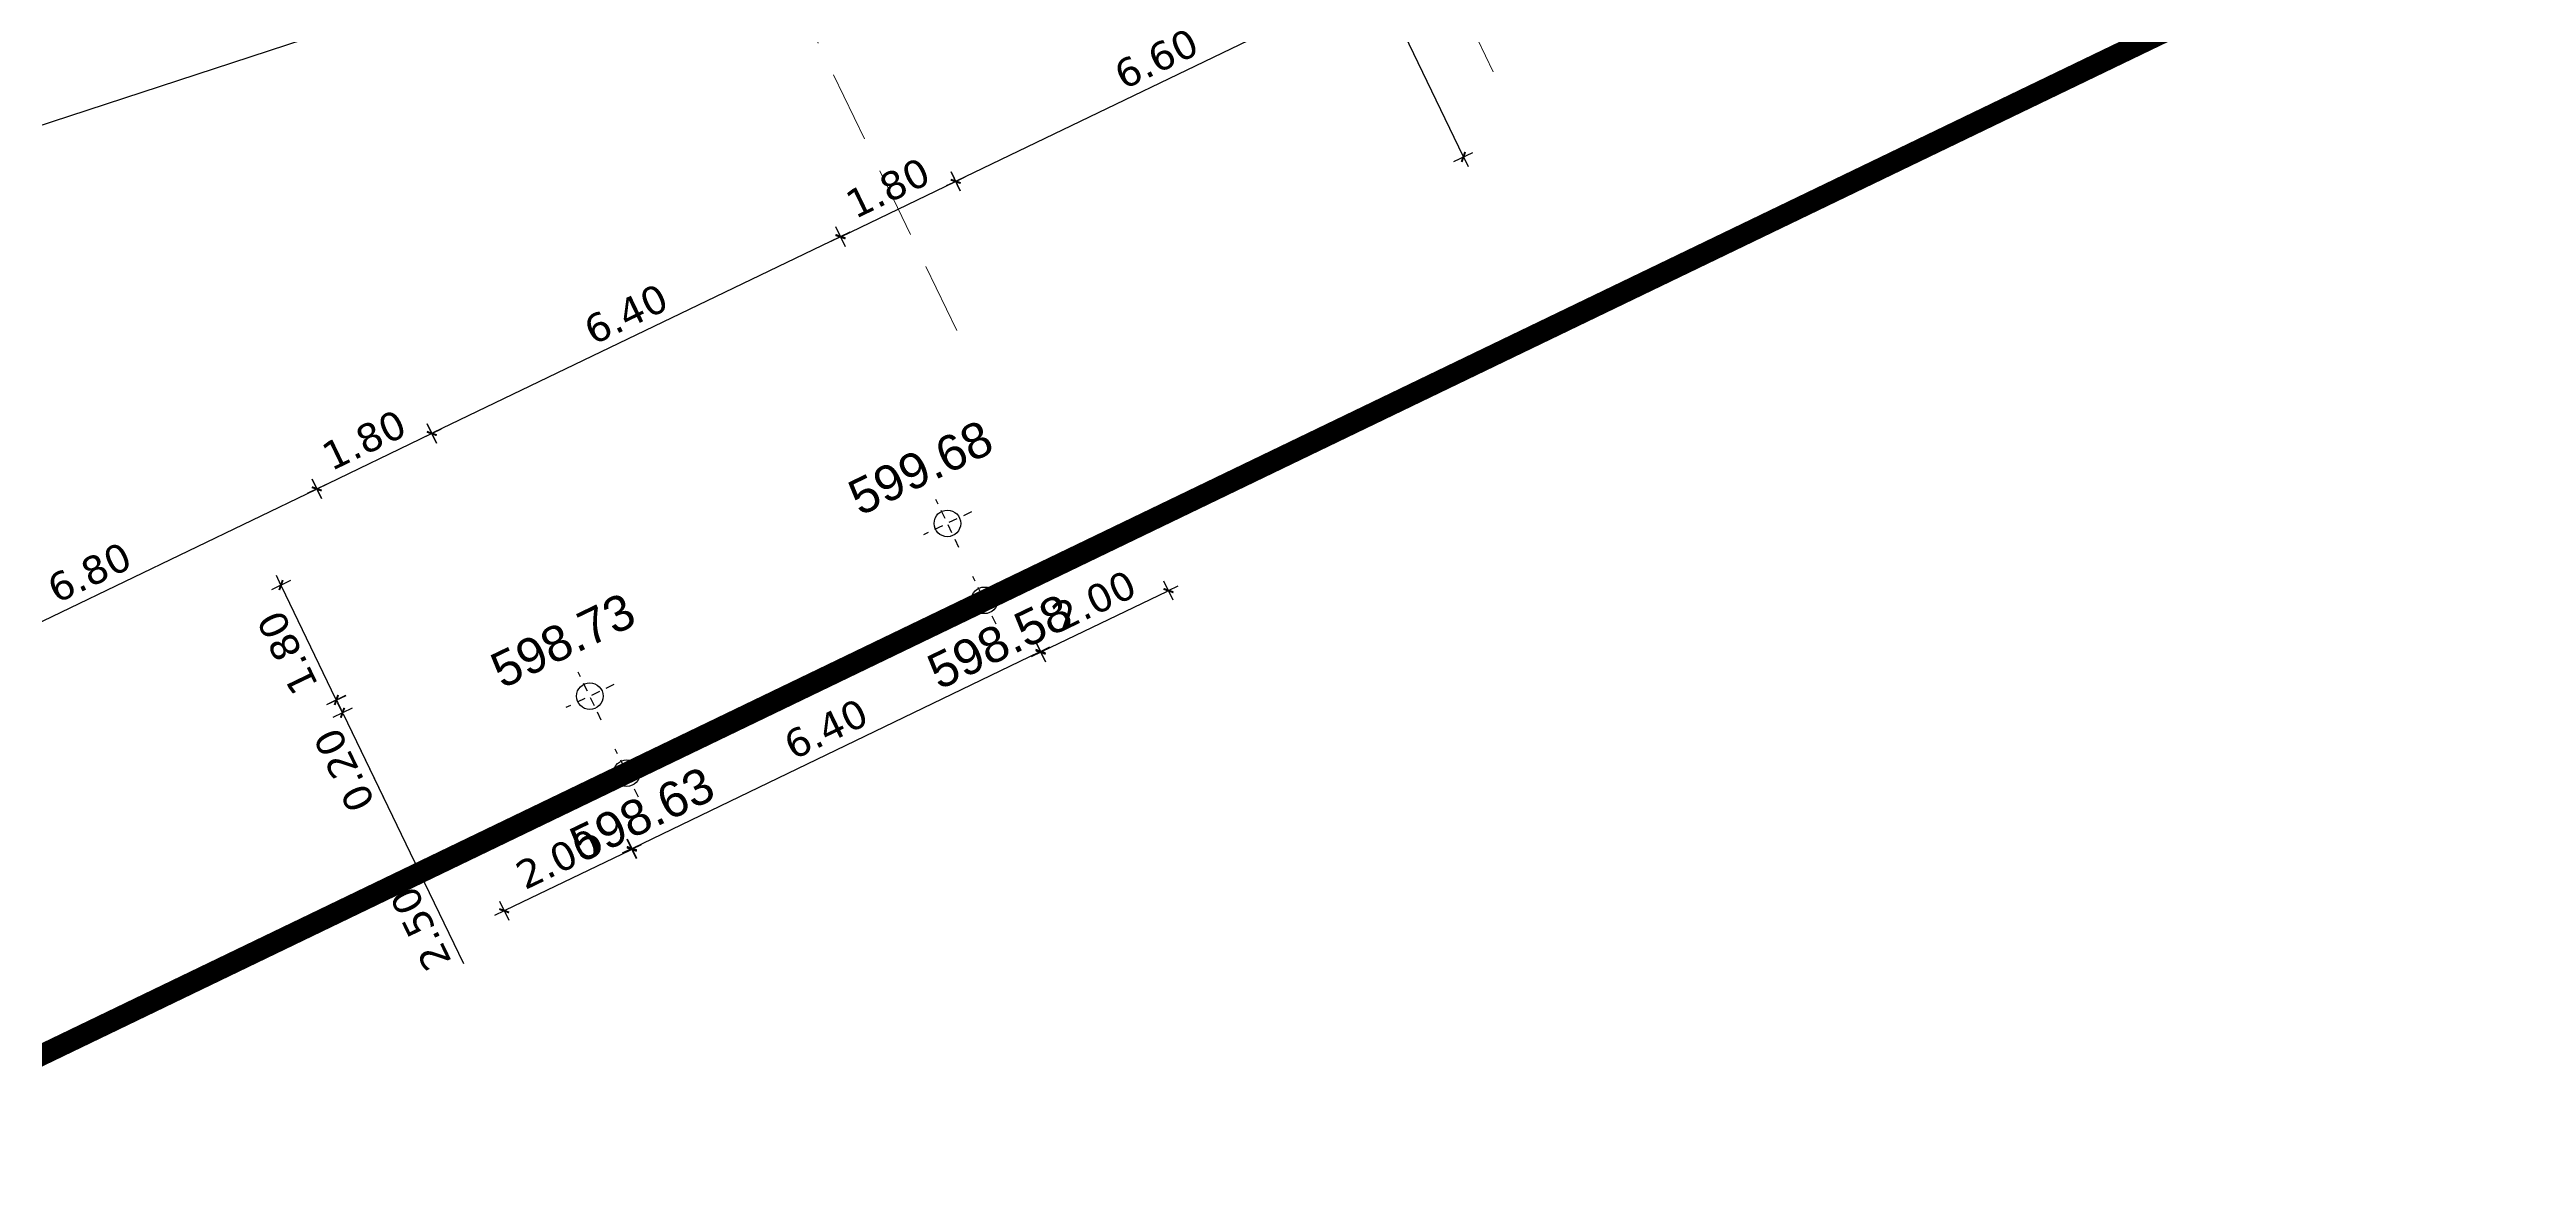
# Model space of a CAD drawing. Header units: metres. Extents: x 679716 to 681053, y 2749449 to 2750332.
# Drawn here: x 680194.42 to 680229.35, y 2749784.95 to 2749800.64 of the extents above; entities that cross this region are included whole.
import ezdxf
from ezdxf.enums import TextEntityAlignment as Align

# ---------------------------------------------------------------- set-up
doc = ezdxf.new("R2010")
doc.units = ezdxf.units.M
doc.linetypes.add('DASHEDX2', pattern=[1.5, 1, -0.5])
for name, color, linetype in [('01-TX-Length Dimensions 250', 80, 'Continuous'), ('01-TX-Level Main Dimensions 250', 152, 'Continuous'), ('01-TX-Level Secondary Dimensions 250', 10, 'Continuous'), ('01-TX-Secondary Dimensions 1000', 152, 'Continuous')]:
    doc.layers.add(name, color=color, linetype=linetype)
doc.layers.add('02-L-Axis', color=253, linetype='DASHEDX2', lineweight=20)
doc.layers.add('02-L-Guideline Axis', color=34, linetype='DASHEDX2', lineweight=50, true_color=0xa55200)
doc.layers.add('02-L-Main Axis', color=244, linetype='DASHEDX2', lineweight=50, true_color=0xa50029)
doc.styles.add('E100', font='verdana.ttf', dxfattribs={"height": 0.4})
doc.styles.add('E500', font='verdana.ttf', dxfattribs={"height": 1.25})
doc.styles.get("Standard").update_dxf_attribs({"font": 'arial.ttf'})
doc.dimstyles.new('E1000', dxfattribs={"dimscale": 0.03, "dimtxt": 1.25, "dimasz": 1, "dimexe": 0.1, "dimexo": 1, "dimgap": 8, "dimtad": 1, "dimzin": 0, "dimdsep": 46, "dimtxsty": 'E500', "dimblk1": 'LINCOT500', "dimblk2": 'LINCOT500', "dimsah": 1, "dimcen": 0.1, "dimdle": 0.1, "dimse1": 1, "dimse2": 1, "dimclrt": 256, "dimazin": 0, "dimtfac": 0.015385, "dimtofl": 0, "dimtmove": 0, "dimatfit": 3, "dimldrblk": 'LINCOT500', "dimfxl": 1, "dimtolj": 1, "dimtzin": 0, "dimarcsym": 0})
doc.dimstyles.new('E250', dxfattribs={"dimscale": 0.03, "dimtxt": 0.4, "dimasz": 0.5, "dimexe": 0.1, "dimexo": 1, "dimgap": 4, "dimtad": 1, "dimzin": 0, "dimdsep": 46, "dimtxsty": 'E100', "dimblk1": 'LINCOT200', "dimblk2": 'LINCOT200', "dimsah": 1, "dimcen": 0.1, "dimdle": 0.1, "dimse1": 1, "dimse2": 1, "dimclrt": 256, "dimadec": 0, "dimazin": 0, "dimtfac": 0.015385, "dimtofl": 0, "dimtmove": 0, "dimatfit": 3, "dimldrblk": 'LINCOT200', "dimfxl": 1, "dimtolj": 1, "dimtzin": 0, "dimarcsym": 0})

# ---------------------------------------------------------------- blocks, each defined once
blk = doc.blocks.new('LINCOT200')
for p, q in [((0, -10), (0, 10)), ((0, 0), (10, 0))]:
    blk.add_line(p, q)
at = {"const_width": 1.88}
blk.add_lwpolyline([(3.5, -3.5), (-3.5, 3.5)], dxfattribs=at)
blk = doc.blocks.new('*D33')
at = {"layer": '01-TX-Length Dimensions 250', "color": 0, "lineweight": -2, "transparency": 16777216}
blk.add_line((680103.781, 2749769.931), (680220.06, 2749808.012), dxfattribs=at)
at = {"layer": '01-TX-Length Dimensions 250', "color": 0, "lineweight": -2, "transparency": 16777216, "xscale": 0.015, "yscale": 0.015, "zscale": 0.015}
for p, rotation in [((680220.075, 2749808.017), 18.13359908929457), ((680103.766, 2749769.926), 198.1335990892945)]:
    blk.add_blockref('LINCOT200', p, dxfattribs=dict(at, rotation=rotation))
at = {"layer": '01-TX-Length Dimensions 250', "transparency": 16777216, "insert": (680161.818, 2749789.284), "char_height": 0.4, "attachment_point": 5, "rotation": 18.1336, "style": 'E100'}
blk.add_mtext('\\A1;122.39', dxfattribs=at)
blk = doc.blocks.new('*D224')
at = {"layer": '01-TX-Length Dimensions 250', "color": 0, "lineweight": -2, "transparency": 16777216}
for p, q in [((680126.981, 2749831.577), (680129.161, 2749829.454)), ((680336.091, 2749627.9), (680336.097, 2749627.9)), ((680336.094, 2749627.897), (680336.094, 2749627.903))]:
    blk.add_line(p, q, dxfattribs=at)
at = {"layer": '01-TX-Length Dimensions 250', "color": 0, "lineweight": -2, "transparency": 16777216, "xscale": 0.015, "yscale": 0.015, "zscale": 0.015, "rotation": 315.7545055259114}
blk.add_blockref('LINCOT200', (680129.172, 2749829.443), dxfattribs=at)
at = {"layer": '01-TX-Length Dimensions 250', "transparency": 16777216, "insert": (680128.098, 2749830.948), "char_height": 0.4, "attachment_point": 5, "rotation": 315.7545, "style": 'E100'}
blk.add_mtext('\\A1;R288.85', dxfattribs=at)
blk = doc.blocks.new('*D225')
at = {"layer": '01-TX-Length Dimensions 250', "color": 0, "lineweight": -2, "transparency": 16777216}
blk.add_line((680187.493, 2749872.261), (680186.06, 2749874.683), dxfattribs=at)
at = {"layer": '01-TX-Length Dimensions 250', "color": 0, "lineweight": -2, "transparency": 16777216, "xscale": 0.015, "yscale": 0.015, "zscale": 0.015, "rotation": 120.6035162778784}
blk.add_blockref('LINCOT200', (680186.053, 2749874.696), dxfattribs=at)
at = {"layer": '01-TX-Length Dimensions 250', "transparency": 16777216, "insert": (680187.15, 2749873.487), "char_height": 0.4, "attachment_point": 5, "rotation": 300.6035, "style": 'E100'}
blk.add_mtext('\\A1;R189.71', dxfattribs=at)
blk = doc.blocks.new('*D227')
at = {"layer": '01-TX-Length Dimensions 250', "color": 0, "lineweight": -2, "transparency": 16777216}
blk.add_line((680112.042, 2749851.879), (680111.004, 2749854.571), dxfattribs=at)
at = {"layer": '01-TX-Length Dimensions 250', "color": 0, "lineweight": -2, "transparency": 16777216, "xscale": 0.015, "yscale": 0.015, "zscale": 0.015, "rotation": 111.0834466463773}
blk.add_blockref('LINCOT200', (680110.999, 2749854.585), dxfattribs=at)
at = {"layer": '01-TX-Length Dimensions 250', "transparency": 16777216, "insert": (680111.902, 2749853.155), "char_height": 0.4, "attachment_point": 5, "rotation": 291.0834, "style": 'E100'}
blk.add_mtext('\\A1;R434.99', dxfattribs=at)
blk = doc.blocks.new('*D236')
at = {"layer": '01-TX-Length Dimensions 250', "color": 0, "lineweight": -2, "transparency": 16777216}
blk.add_line((680216.215, 2749974.734), (680217.629, 2749977.421), dxfattribs=at)
at = {"layer": '01-TX-Length Dimensions 250', "color": 0, "lineweight": -2, "transparency": 16777216, "xscale": 0.015, "yscale": 0.015, "zscale": 0.015, "rotation": 62.23704912560925}
blk.add_blockref('LINCOT200', (680217.636, 2749977.434), dxfattribs=at)
at = {"layer": '01-TX-Length Dimensions 250', "transparency": 16777216, "insert": (680216.502, 2749975.985), "char_height": 0.4, "attachment_point": 5, "rotation": 62.237, "style": 'E100'}
blk.add_mtext('\\A1;R217.10', dxfattribs=at)
blk = doc.blocks.new('*D241')
at = {"layer": '01-TX-Length Dimensions 250', "color": 0, "lineweight": -2, "transparency": 16777216}
blk.add_line((680218.356, 2749890.027), (680217.518, 2749893.231), dxfattribs=at)
at = {"layer": '01-TX-Length Dimensions 250', "color": 0, "lineweight": -2, "transparency": 16777216, "xscale": 0.015, "yscale": 0.015, "zscale": 0.015, "rotation": 104.6561127394463}
blk.add_blockref('LINCOT200', (680217.515, 2749893.245), dxfattribs=at)
at = {"layer": '01-TX-Length Dimensions 250', "transparency": 16777216, "insert": (680218.36, 2749891.309), "char_height": 0.4, "attachment_point": 5, "rotation": 284.6561, "style": 'E100'}
blk.add_mtext('\\A1;R233.35', dxfattribs=at)
blk = doc.blocks.new('*D281')
at = {"layer": '01-TX-Length Dimensions 250', "color": 0, "lineweight": -2, "transparency": 16777216}
for p, q in [((680220.253, 2749982.541), (680218.892, 2749979.954)), ((680116.505, 2749785.326), (680116.511, 2749785.326)), ((680116.508, 2749785.323), (680116.508, 2749785.329))]:
    blk.add_line(p, q, dxfattribs=at)
at = {"layer": '01-TX-Length Dimensions 250', "color": 0, "lineweight": -2, "transparency": 16777216, "xscale": 0.015, "yscale": 0.015, "zscale": 0.015, "rotation": 242.253284517572}
blk.add_blockref('LINCOT200', (680218.885, 2749979.941), dxfattribs=at)
at = {"layer": '01-TX-Length Dimensions 250', "transparency": 16777216, "insert": (680219.385, 2749981.596), "char_height": 0.4, "attachment_point": 5, "rotation": 62.2533, "style": 'E100'}
blk.add_mtext('\\A1;R219.90', dxfattribs=at)
blk = doc.blocks.new('*D494')
at = {"layer": '01-TX-Length Dimensions 250', "color": 0, "lineweight": -2, "transparency": 16777216}
for p, q in [((680210.21, 2749884.959), (680211.646, 2749881.518)), ((680282.629, 2749711.413), (680282.635, 2749711.413)), ((680282.632, 2749711.41), (680282.632, 2749711.416))]:
    blk.add_line(p, q, dxfattribs=at)
at = {"layer": '01-TX-Length Dimensions 250', "color": 0, "lineweight": -2, "transparency": 16777216, "xscale": 0.015, "yscale": 0.015, "zscale": 0.015, "rotation": 292.6509092723526}
blk.add_blockref('LINCOT200', (680211.652, 2749881.505), dxfattribs=at)
at = {"layer": '01-TX-Length Dimensions 250', "transparency": 16777216, "insert": (680210.988, 2749883.951), "char_height": 0.4, "attachment_point": 5, "rotation": 292.6509, "style": 'E100'}
blk.add_mtext('\\A1;R184.31', dxfattribs=at)
blk = doc.blocks.new('*D495')
at = {"layer": '01-TX-Length Dimensions 250', "color": 0, "lineweight": -2, "transparency": 16777216}
for p, q in [((680165.367, 2749858.929), (680167.618, 2749855.881)), ((680335.772, 2749628.174), (680335.778, 2749628.174)), ((680335.775, 2749628.171), (680335.775, 2749628.177))]:
    blk.add_line(p, q, dxfattribs=at)
at = {"layer": '01-TX-Length Dimensions 250', "color": 0, "lineweight": -2, "transparency": 16777216, "xscale": 0.015, "yscale": 0.015, "zscale": 0.015, "rotation": 306.4451715907938}
blk.add_blockref('LINCOT200', (680167.627, 2749855.869), dxfattribs=at)
at = {"layer": '01-TX-Length Dimensions 250', "transparency": 16777216, "insert": (680166.368, 2749858.127), "char_height": 0.4, "attachment_point": 5, "rotation": 306.4452, "style": 'E100'}
blk.add_mtext('\\A1;R283.05', dxfattribs=at)
blk = doc.blocks.new('*D765')
at = {"layer": '01-TX-Length Dimensions 250', "color": 0, "lineweight": -2, "transparency": 16777216}
blk.add_line((680200.847, 2749788.504), (680202.622, 2749789.359), dxfattribs=at)
at = {"layer": '01-TX-Length Dimensions 250', "color": 0, "lineweight": -2, "transparency": 16777216, "xscale": 0.015, "yscale": 0.015, "zscale": 0.015}
for p, rotation in [((680202.635, 2749789.366), 25.73365995811271), ((680200.834, 2749788.498), 205.7336599581127)]:
    blk.add_blockref('LINCOT200', p, dxfattribs=dict(at, rotation=rotation))
at = {"layer": '01-TX-Length Dimensions 250', "transparency": 16777216, "insert": (680201.592, 2749789.228), "char_height": 0.4, "attachment_point": 5, "rotation": 25.7337, "style": 'E100'}
blk.add_mtext('\\A1;2.00', dxfattribs=at)
blk = doc.blocks.new('*D766')
at = {"layer": '01-TX-Length Dimensions 250', "color": 0, "lineweight": -2, "transparency": 16777216}
blk.add_line((680208.415, 2749792.152), (680210.19, 2749793.007), dxfattribs=at)
at = {"layer": '01-TX-Length Dimensions 250', "color": 0, "lineweight": -2, "transparency": 16777216, "xscale": 0.015, "yscale": 0.015, "zscale": 0.015}
for p, rotation in [((680210.203, 2749793.013), 25.73365995811271), ((680208.401, 2749792.145), 205.7336599581127)]:
    blk.add_blockref('LINCOT200', p, dxfattribs=dict(at, rotation=rotation))
at = {"layer": '01-TX-Length Dimensions 250', "transparency": 16777216, "insert": (680209.154, 2749792.872), "char_height": 0.4, "attachment_point": 5, "rotation": 25.7337, "style": 'E100'}
blk.add_mtext('\\A1;2.00', dxfattribs=at)
blk = doc.blocks.new('LINCOT500')
for p, q in [((0, -25), (0, 25)), ((0, 0), (25, 0))]:
    blk.add_line(p, q)
at = {"const_width": 4.69}
blk.add_lwpolyline([(8.8, -8.8), (-8.8, 8.8)], dxfattribs=at)
blk = doc.blocks.new('*D951')
at = {"layer": '01-TX-Secondary Dimensions 1000', "color": 0, "lineweight": -2, "transparency": 16777216}
for p, q in [((680219.903, 2749990.291), (680215.608, 2749981.776)), ((680116.505, 2749785.326), (680116.511, 2749785.326)), ((680116.508, 2749785.323), (680116.508, 2749785.329))]:
    blk.add_line(p, q, dxfattribs=at)
at = {"layer": '01-TX-Secondary Dimensions 1000', "color": 0, "lineweight": -2, "transparency": 16777216, "xscale": 0.03, "yscale": 0.03, "zscale": 0.03, "rotation": 243.2311707442127}
blk.add_blockref('LINCOT500', (680215.594, 2749981.749), dxfattribs=at)
at = {"layer": '01-TX-Secondary Dimensions 1000', "transparency": 16777216, "insert": (680217.422, 2749987.351), "char_height": 1.25, "attachment_point": 5, "rotation": 63.2312, "style": 'E500'}
blk.add_mtext('\\A1;R220.00', dxfattribs=at)
blk = doc.blocks.new('*D1318')
at = {"layer": '01-TX-Length Dimensions 250', "color": 0, "lineweight": -2, "transparency": 16777216}
blk.add_line((680192.078, 2749791.501), (680198.178, 2749794.441), dxfattribs=at)
at = {"layer": '01-TX-Length Dimensions 250', "color": 0, "lineweight": -2, "transparency": 16777216, "xscale": 0.015, "yscale": 0.015, "zscale": 0.015}
for p, rotation in [((680198.191, 2749794.448), 25.73296030619198), ((680192.064, 2749791.495), 205.732960306192)]:
    blk.add_blockref('LINCOT200', p, dxfattribs=dict(at, rotation=rotation))
at = {"layer": '01-TX-Length Dimensions 250', "transparency": 16777216, "insert": (680194.985, 2749793.268), "char_height": 0.4, "attachment_point": 5, "rotation": 25.733, "style": 'E100'}
blk.add_mtext('\\A1;6.80', dxfattribs=at)
blk = doc.blocks.new('*D1319')
at = {"layer": '01-TX-Length Dimensions 250', "color": 0, "lineweight": -2, "transparency": 16777216}
blk.add_line((680198.205, 2749794.454), (680199.799, 2749795.223), dxfattribs=at)
at = {"layer": '01-TX-Length Dimensions 250', "color": 0, "lineweight": -2, "transparency": 16777216, "xscale": 0.015, "yscale": 0.015, "zscale": 0.015}
for p, rotation in [((680199.813, 2749795.229), 25.73296030619198), ((680198.191, 2749794.448), 205.732960306192)]:
    blk.add_blockref('LINCOT200', p, dxfattribs=dict(at, rotation=rotation))
at = {"layer": '01-TX-Length Dimensions 250', "transparency": 16777216, "insert": (680198.859, 2749795.135), "char_height": 0.4, "attachment_point": 5, "rotation": 25.733, "style": 'E100'}
blk.add_mtext('\\A1;1.80', dxfattribs=at)
blk = doc.blocks.new('*D1320')
at = {"layer": '01-TX-Length Dimensions 250', "color": 0, "lineweight": -2, "transparency": 16777216}
blk.add_line((680205.562, 2749798), (680199.826, 2749795.236), dxfattribs=at)
at = {"layer": '01-TX-Length Dimensions 250', "color": 0, "lineweight": -2, "transparency": 16777216, "xscale": 0.015, "yscale": 0.015, "zscale": 0.015}
for p, rotation in [((680205.576, 2749798.007), 25.73296030619198), ((680199.813, 2749795.229), 205.732960306192)]:
    blk.add_blockref('LINCOT200', p, dxfattribs=dict(at, rotation=rotation))
at = {"layer": '01-TX-Length Dimensions 250', "transparency": 16777216, "insert": (680202.552, 2749796.913), "char_height": 0.4, "attachment_point": 5, "rotation": 25.733, "style": 'E100'}
blk.add_mtext('\\A1;6.40', dxfattribs=at)
blk = doc.blocks.new('*D1321')
at = {"layer": '01-TX-Length Dimensions 250', "color": 0, "lineweight": -2, "transparency": 16777216}
blk.add_line((680205.591, 2749798.009), (680207.187, 2749798.779), dxfattribs=at)
at = {"layer": '01-TX-Length Dimensions 250', "color": 0, "lineweight": -2, "transparency": 16777216, "xscale": 0.015, "yscale": 0.015, "zscale": 0.015}
for p, rotation in [((680207.201, 2749798.785), 25.73296030619198), ((680205.577, 2749798.003), 205.732960306192)]:
    blk.add_blockref('LINCOT200', p, dxfattribs=dict(at, rotation=rotation))
at = {"layer": '01-TX-Length Dimensions 250', "transparency": 16777216, "insert": (680206.246, 2749798.691), "char_height": 0.4, "attachment_point": 5, "rotation": 25.733, "style": 'E100'}
blk.add_mtext('\\A1;1.80', dxfattribs=at)
blk = doc.blocks.new('*D1322')
at = {"layer": '01-TX-Length Dimensions 250', "color": 0, "lineweight": -2, "transparency": 16777216}
blk.add_line((680207.214, 2749798.792), (680213.132, 2749801.644), dxfattribs=at)
at = {"layer": '01-TX-Length Dimensions 250', "color": 0, "lineweight": -2, "transparency": 16777216, "xscale": 0.015, "yscale": 0.015, "zscale": 0.015}
for p, rotation in [((680213.146, 2749801.651), 25.73296030619198), ((680207.201, 2749798.785), 205.732960306192)]:
    blk.add_blockref('LINCOT200', p, dxfattribs=dict(at, rotation=rotation))
at = {"layer": '01-TX-Length Dimensions 250', "transparency": 16777216, "insert": (680210.031, 2749800.514), "char_height": 0.4, "attachment_point": 5, "rotation": 25.733, "style": 'E100'}
blk.add_mtext('\\A1;6.60', dxfattribs=at)
blk = doc.blocks.new('*D1459')
at = {"layer": '01-TX-Length Dimensions 250', "color": 0, "lineweight": -2, "transparency": 16777216}
for p, q in [((680198.561, 2749791.277), (680199.634, 2749789.051)), ((680199.64, 2749789.037), (680200.259, 2749787.753))]:
    blk.add_line(p, q, dxfattribs=at)
at = {"layer": '01-TX-Length Dimensions 250', "color": 0, "lineweight": -2, "transparency": 16777216, "xscale": 0.015, "yscale": 0.015, "zscale": 0.015}
for p, rotation in [((680198.554, 2749791.29), 115.732960306192), ((680199.64, 2749789.037), 295.732960306192)]:
    blk.add_blockref('LINCOT200', p, dxfattribs=dict(at, rotation=rotation))
at = {"layer": '01-TX-Length Dimensions 250', "transparency": 16777216, "insert": (680199.657, 2749788.246), "char_height": 0.4, "attachment_point": 5, "rotation": 115.733, "style": 'E100'}
blk.add_mtext('\\A1;2.50', dxfattribs=at)
blk = doc.blocks.new('*D1460')
at = {"layer": '01-TX-Length Dimensions 250', "color": 0, "lineweight": -2, "transparency": 16777216}
for p, q in [((680198.461, 2749791.484), (680198.454, 2749791.498)), ((680198.561, 2749791.276), (680199.182, 2749789.987))]:
    blk.add_line(p, q, dxfattribs=at)
at = {"layer": '01-TX-Length Dimensions 250', "color": 0, "lineweight": -2, "transparency": 16777216, "xscale": 0.015, "yscale": 0.015, "zscale": 0.015}
for p, rotation in [((680198.467, 2749791.471), 295.732960306192), ((680198.554, 2749791.29), 115.732960306192)]:
    blk.add_blockref('LINCOT200', p, dxfattribs=dict(at, rotation=rotation))
at = {"layer": '01-TX-Length Dimensions 250', "transparency": 16777216, "insert": (680198.579, 2749790.482), "char_height": 0.4, "attachment_point": 5, "rotation": 115.733, "style": 'E100'}
blk.add_mtext('\\A1;0.20', dxfattribs=at)
blk = doc.blocks.new('*D1461')
at = {"layer": '01-TX-Length Dimensions 250', "color": 0, "lineweight": -2, "transparency": 16777216}
blk.add_line((680198.461, 2749791.483), (680197.693, 2749793.078), dxfattribs=at)
at = {"layer": '01-TX-Length Dimensions 250', "color": 0, "lineweight": -2, "transparency": 16777216, "xscale": 0.015, "yscale": 0.015, "zscale": 0.015}
for p, rotation in [((680197.686, 2749793.091), 115.732960306192), ((680198.468, 2749791.47), 295.732960306192)]:
    blk.add_blockref('LINCOT200', p, dxfattribs=dict(at, rotation=rotation))
at = {"layer": '01-TX-Length Dimensions 250', "transparency": 16777216, "insert": (680197.78, 2749792.138), "char_height": 0.4, "attachment_point": 5, "rotation": 115.733, "style": 'E100'}
blk.add_mtext('\\A1;1.80', dxfattribs=at)
blk = doc.blocks.new('*D1499')
at = {"layer": '01-TX-Length Dimensions 250', "color": 0, "lineweight": -2, "transparency": 16777216}
blk.add_line((680210.635, 2749806.858), (680214.354, 2749799.143), dxfattribs=at)
at = {"layer": '01-TX-Length Dimensions 250', "color": 0, "lineweight": -2, "transparency": 16777216, "xscale": 0.015, "yscale": 0.015, "zscale": 0.015}
for p, rotation in [((680210.629, 2749806.872), 115.732960306192), ((680214.361, 2749799.129), 295.732960306192)]:
    blk.add_blockref('LINCOT200', p, dxfattribs=dict(at, rotation=rotation))
at = {"layer": '01-TX-Length Dimensions 250', "transparency": 16777216, "insert": (680212.198, 2749802.858), "char_height": 0.4, "attachment_point": 5, "rotation": 115.733, "style": 'E100'}
blk.add_mtext('\\A1;8.60', dxfattribs=at)
blk = doc.blocks.new('*D1662')
at = {"layer": '01-TX-Length Dimensions 250', "color": 0, "lineweight": -2, "transparency": 16777216}
blk.add_line((680202.646, 2749789.382), (680208.383, 2749792.148), dxfattribs=at)
at = {"layer": '01-TX-Length Dimensions 250', "color": 0, "lineweight": -2, "transparency": 16777216, "xscale": 0.015, "yscale": 0.015, "zscale": 0.015}
for p, rotation in [((680208.396, 2749792.155), 25.74556194228195), ((680202.633, 2749789.375), 205.7455619422819)]:
    blk.add_blockref('LINCOT200', p, dxfattribs=dict(at, rotation=rotation))
at = {"layer": '01-TX-Length Dimensions 250', "transparency": 16777216, "insert": (680205.372, 2749791.061), "char_height": 0.4, "attachment_point": 5, "rotation": 25.7456, "style": 'E100'}
blk.add_mtext('\\A1;6.40', dxfattribs=at)
blk = doc.blocks.new('*D1734')
at = {"layer": '01-TX-Length Dimensions 250', "color": 0, "lineweight": -2, "transparency": 16777216}
blk.add_line((680125.094, 2749793.858), (680122.355, 2749795.99), dxfattribs=at)
at = {"layer": '01-TX-Length Dimensions 250', "color": 0, "lineweight": -2, "transparency": 16777216, "xscale": 0.015, "yscale": 0.015, "zscale": 0.015, "rotation": 142.095480807418}
blk.add_blockref('LINCOT200', (680122.344, 2749795.999), dxfattribs=at)
at = {"layer": '01-TX-Length Dimensions 250', "transparency": 16777216, "insert": (680124.316, 2749794.879), "char_height": 0.4, "attachment_point": 5, "rotation": 322.0955, "style": 'E100'}
blk.add_mtext('\\A1;R259.12', dxfattribs=at)
blk = doc.blocks.new('*D1735')
at = {"layer": '01-TX-Length Dimensions 250', "color": 0, "lineweight": -2, "transparency": 16777216}
blk.add_line((680140.09, 2749809.955), (680137.693, 2749812.178), dxfattribs=at)
at = {"layer": '01-TX-Length Dimensions 250', "color": 0, "lineweight": -2, "transparency": 16777216, "xscale": 0.015, "yscale": 0.015, "zscale": 0.015, "rotation": 137.1583638447265}
blk.add_blockref('LINCOT200', (680137.682, 2749812.188), dxfattribs=at)
at = {"layer": '01-TX-Length Dimensions 250', "transparency": 16777216, "insert": (680139.404, 2749811.04), "char_height": 0.4, "attachment_point": 5, "rotation": 317.1584, "style": 'E100'}
blk.add_mtext('\\A1;R257.92', dxfattribs=at)
blk = doc.blocks.new('*D1736')
at = {"layer": '01-TX-Length Dimensions 250', "color": 0, "lineweight": -2, "transparency": 16777216}
blk.add_line((680173.271, 2749839.42), (680171.763, 2749841.41), dxfattribs=at)
at = {"layer": '01-TX-Length Dimensions 250', "color": 0, "lineweight": -2, "transparency": 16777216, "xscale": 0.015, "yscale": 0.015, "zscale": 0.015, "rotation": 127.1529499821377}
blk.add_blockref('LINCOT200', (680171.754, 2749841.422), dxfattribs=at)
at = {"layer": '01-TX-Length Dimensions 250', "transparency": 16777216, "insert": (680172.26, 2749840.21), "char_height": 0.4, "attachment_point": 5, "rotation": 307.1529, "style": 'E100'}
blk.add_mtext('\\A1;R256.72', dxfattribs=at)
blk = doc.blocks.new('*U1762')
at = {"linetype": 'DASHEDX2', "ltscale": 0.5}
for points in [[(0, -1.5), (0, 1.5)], [(1.5, 0), (-1.5, 0)]]:
    blk.add_lwpolyline(points, dxfattribs=at)
blk.add_circle((0, 0), 0.75)
at = {"ltscale": 0.3}
blk.add_attdef('COTES', text='', height=2, dxfattribs=at).set_placement((-0.24, -2.46), align=Align.MIDDLE)
blk = doc.blocks.new('Cotes Altimetriques')
at = {"linetype": 'DASHEDX2', "ltscale": 0.5}
for points in [[(0, -1.5), (0, 1.5)], [(1.5, 0), (-1.5, 0)]]:
    blk.add_lwpolyline(points, dxfattribs=at)
blk.add_circle((0, 0), 0.75)
at = {"ltscale": 0.3}
blk.add_attdef('COTES', text='', height=2, dxfattribs=at).set_placement((0, 3.5), align=Align.MIDDLE)
blk = doc.blocks.new('*D1821')
at = {"layer": '01-TX-Length Dimensions 250', "color": 0, "lineweight": -2, "transparency": 16777216}
for p, q in [((680167.299, 2749847.22), (680168.808, 2749845.231)), ((680326.795, 2749636.81), (680326.801, 2749636.81)), ((680326.798, 2749636.807), (680326.798, 2749636.813))]:
    blk.add_line(p, q, dxfattribs=at)
at = {"layer": '01-TX-Length Dimensions 250', "color": 0, "lineweight": -2, "transparency": 16777216, "xscale": 0.015, "yscale": 0.015, "zscale": 0.015, "rotation": 307.1634232364433}
blk.add_blockref('LINCOT200', (680168.817, 2749845.219), dxfattribs=at)
at = {"layer": '01-TX-Length Dimensions 250', "transparency": 16777216, "insert": (680167.787, 2749846.033), "char_height": 0.4, "attachment_point": 5, "rotation": 307.1634, "style": 'E100'}
blk.add_mtext('\\A1;R261.52', dxfattribs=at)

msp = doc.modelspace()

# ---------------------------------------------------------------- linework, layer by layer
at = {"layer": '02-L-Axis'}
for points in [[(680214.781, 2749800.331), (680204.663, 2749821.321)], [(680207.216, 2749796.682), (680197.098, 2749817.672)]]:
    msp.add_lwpolyline(points, dxfattribs=at)
at = {"layer": '02-L-Guideline Axis', "const_width": 0.3}
msp.add_lwpolyline([(680084.689, 2749733.627), (680623.385, 2749993.274)], dxfattribs=at)
at = {"layer": '02-L-Main Axis', "const_width": 0.2, "flags": 128}
msp.add_lwpolyline([(680243.426, 2749895.792, 0.072661), (680215.721, 2749887.527, 0.160948), (680084.761, 2749764.512)], format="xyb", dxfattribs=at)

# ---------------------------------------------------------------- block references
at = {"layer": '01-TX-Level Main Dimensions 250', "ltscale": 0.3, "xscale": 0.25, "yscale": 0.25, "zscale": 0.25, "rotation": 25.73366104797413}
for p, values in [((680207.607, 2749792.876), {'COTES': '598.58'}), ((680202.564, 2749790.44), {'COTES': '598.63'})]:
    msp.add_blockref('*U1762', p, dxfattribs=at).add_auto_attribs(values)
at = {"layer": '01-TX-Level Secondary Dimensions 250', "ltscale": 0.3, "xscale": 0.25, "yscale": 0.25, "zscale": 0.25, "rotation": 25.73366104797413}
for p, values in [((680207.084, 2749793.961), {'COTES': '599.68'}), ((680202.041, 2749791.525), {'COTES': '598.73'})]:
    msp.add_blockref('Cotes Altimetriques', p, dxfattribs=at).add_auto_attribs(values)

# ---------------------------------------------------------------- dimensions: what is measured, and where the dimension line sits
at = {"layer": '01-TX-Length Dimensions 250'}
for center, mpoint, picture, middle in [((680116.508, 2749785.326), (680218.885, 2749979.941), '*D281', (680219.676, 2749981.443)), ((680116.508, 2749785.326), (680217.636, 2749977.434), '*D236', (680216.793, 2749975.832)), ((680276.555, 2749667.491), (680217.515, 2749893.245), '*D241', (680218.042, 2749891.226)), ((680282.632, 2749711.413), (680211.652, 2749881.505), '*D494', (680210.684, 2749883.824)), ((680282.632, 2749711.413), (680186.053, 2749874.696), '*D225', (680186.867, 2749873.32)), ((680335.775, 2749628.174), (680167.627, 2749855.869), '*D495', (680166.103, 2749857.932)), ((680267.479, 2749448.71), (680110.999, 2749854.585), '*D227', (680111.596, 2749853.037)), ((680336.094, 2749627.9), (680129.172, 2749829.443), '*D224', (680127.869, 2749830.712)), ((680326.798, 2749636.81), (680137.682, 2749812.188), '*D1735', (680139.18, 2749810.799)), ((680326.798, 2749636.81), (680122.344, 2749795.999), '*D1734', (680124.115, 2749794.62))]:
    dim = msp.add_radius_dim(center=center, mpoint=mpoint, dimstyle='E250', dxfattribs=at)
    dim.commit()
    dim.dimension.update_dxf_attribs({"geometry": picture, "text_midpoint": middle, "dimtype": 164})
dim = msp.add_radius_dim(center=(680326.798, 2749636.81), mpoint=(680168.817, 2749845.219), dimstyle='E250', override={"dimtad": 4}, dxfattribs=at)
dim.commit()
dim.dimension.update_dxf_attribs({"geometry": '*D1821', "text_midpoint": (680167.787, 2749846.033)})
dim = msp.add_radius_dim(center=(680326.798, 2749636.81), mpoint=(680171.754, 2749841.422), dimstyle='E250', override={"dimtad": 4}, dxfattribs=at)
dim.commit()
dim.dimension.update_dxf_attribs({"geometry": '*D1736', "text_midpoint": (680172.521, 2749840.409), "dimtype": 164})
for p1, p2, distance, picture, middle in [((680103.524, 2749770.665), (680219.833, 2749808.756), -0.777, '*D33', (680161.818, 2749789.284)), ((680202.201, 2749790.27), (680207.965, 2749793.05), -0.993, '*D1662', (680205.372, 2749791.061))]:
    dim = msp.add_aligned_dim(p1=p1, p2=p2, distance=distance, dimstyle='E250', dxfattribs=at)
    dim.commit()
    dim.dimension.update_dxf_attribs({"geometry": picture, "text_midpoint": middle})
dim = msp.add_linear_dim(base=(680214.361, 2749799.129), p1=(680211.432, 2749807.259), p2=(680215.164, 2749799.517), angle=115.733, text='8.60', dimstyle='E250', dxfattribs=at)
dim.commit()
dim.dimension.update_dxf_attribs({"geometry": '*D1499', "text_midpoint": (680212.198, 2749802.858)})
for base, p1, p2, angle, picture, middle in [((680213.146, 2749801.651), (680207.636, 2749797.882), (680213.579, 2749800.751), 25.733, '*D1322', (680210.031, 2749800.514)), ((680207.201, 2749798.785), (680206.009, 2749797.106), (680207.636, 2749797.882), 25.733, '*D1321', (680206.246, 2749798.691)), ((680199.813, 2749795.229), (680206.009, 2749797.106), (680200.249, 2749794.325), 25.733, '*D1320', (680202.552, 2749796.913)), ((680199.813, 2749795.229), (680198.627, 2749793.544), (680200.249, 2749794.325), 25.733, '*D1319', (680198.859, 2749795.135)), ((680198.191, 2749794.448), (680192.5, 2749790.591), (680198.627, 2749793.544), 25.733, '*D1318', (680194.985, 2749793.268)), ((680197.686, 2749793.091), (680199.406, 2749791.922), (680198.625, 2749793.544), 115.733, '*D1461', (680197.78, 2749792.138))]:
    dim = msp.add_linear_dim(base=base, p1=p1, p2=p2, angle=angle, dimstyle='E250', dxfattribs=at)
    dim.commit()
    dim.dimension.update_dxf_attribs({"geometry": picture, "text_midpoint": middle})
for base, p1, p2, angle, picture, middle in [((680210.203, 2749793.013), (680207.967, 2749793.046), (680209.769, 2749793.914), 25.7337, '*D766', (680209.296, 2749792.576)), ((680198.467, 2749791.471), (680199.31, 2749791.654), (680199.223, 2749791.835), 115.733, '*D1460', (680198.875, 2749790.625)), ((680198.554, 2749791.29), (680200.396, 2749789.401), (680199.31, 2749791.655), 115.733, '*D1459', (680199.953, 2749788.388)), ((680202.635, 2749789.366), (680200.403, 2749789.392), (680202.204, 2749790.26), 25.7337, '*D765', (680201.735, 2749788.932))]:
    dim = msp.add_linear_dim(base=base, p1=p1, p2=p2, angle=angle, dimstyle='E250', dxfattribs=at)
    dim.commit()
    dim.dimension.update_dxf_attribs({"geometry": picture, "text_midpoint": middle, "dimtype": 160})
at = {"layer": '01-TX-Secondary Dimensions 1000'}
dim = msp.add_radius_dim(center=(680116.508, 2749785.326), mpoint=(680215.594, 2749981.749), dimstyle='E1000', dxfattribs=at)
dim.commit()
dim.dimension.update_dxf_attribs({"geometry": '*D951', "text_midpoint": (680218.217, 2749986.949), "dimtype": 164})

doc.saveas('drawing.dxf')
